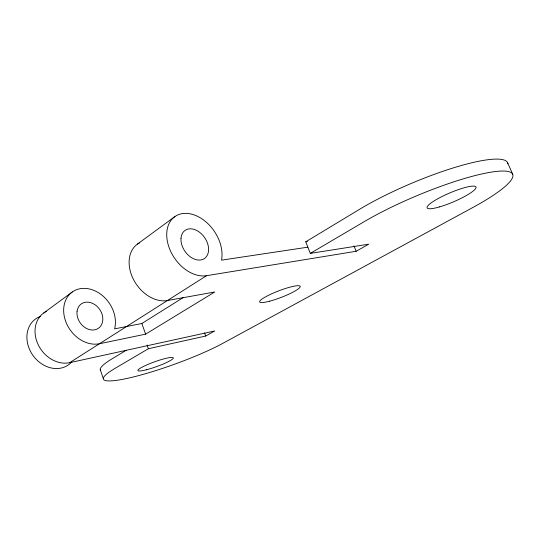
<?xml version="1.0" encoding="UTF-8"?>
<svg xmlns="http://www.w3.org/2000/svg" width="540" height="540" viewBox="0 0 540 540"><rect width="100%" height="100%" fill="white"/><g stroke="black" fill="none" stroke-linecap="round" stroke-linejoin="round"><path stroke-width="0.81" d="M43.767 312.95L72.333 291.958M137.498 244.06L174.886 216.574M46.379 311.391A28.573 23.463 54.3 0 0 37.895 344.068A28.573 23.463 54.3 0 0 69.674 362.678L206.516 275.697L356.164 251.269L368.726 244.195L310.318 253.388L305.741 241.819L359.417 209.392A96.471 18.454 -22.9 0 1 454.383 167.569A96.471 18.454 -22.9 0 1 507.85 163.843M139.482 242.845A32.582 23.983 55.4 0 0 133.063 278.633A32.582 23.983 55.4 0 0 167.474 300.517L214.765 291.978L145.611 334.152L99.468 343.737A29.795 23.693 54.7 0 1 64.064 315.245A29.795 23.693 54.7 0 1 90.531 289.251A29.795 23.693 54.7 0 1 114.602 328.874L141.851 323.5L183.6 297.331M126.191 350.291L111.767 359.006A71.78 10.847 -19.8 0 0 100.629 370.595M69.674 362.678L214.697 330.966L205.72 336.029L148.385 348.732L114.986 368.395A71.915 10.186 -19.9 0 0 130.181 377.723A71.915 10.186 -19.9 0 0 222.872 343.305L473.128 207.34A96.721 17.348 -22.8 0 0 494.505 171.659A96.721 17.348 -22.8 0 0 364.406 221.542L310.318 253.388M307.834 247.178L221.522 260.152A34.182 24.003 55.6 0 0 193.759 214.772A34.182 24.003 55.6 0 0 167.508 241.967A34.182 24.003 55.6 0 0 206.516 275.697M305.741 241.819L307.388 241.576M507.512 162.594L512.703 174.17M353.997 245.923L356.164 251.269M204.599 332.951L205.72 336.029M141.851 323.5L145.611 334.152M147.062 344.972L148.385 348.732M100.231 369.549L103.309 378.608M71.496 362.164A28.222 23.382 54.2 0 1 32.427 354.645A28.222 23.382 54.2 0 1 40.709 316.339M181.001 238.262A17.091 11.995 55.6 0 0 200.691 259.976A17.091 11.995 55.6 0 0 202.635 235.076A17.091 11.995 55.6 0 0 181.001 238.262M439.682 206.861A26.595 4.813 -23.1 0 0 476.077 187.252A26.595 4.813 -23.1 0 0 438.899 198.146A26.595 4.813 -23.1 0 0 439.682 206.861M269.737 301.165A21.708 3.497 -21 0 0 300.226 286.598A21.708 3.497 -21 0 0 269.791 294.671A21.708 3.497 -21 0 0 269.737 301.165M146.414 369.779A18.772 2.592 -19.7 0 0 173.293 358.047A18.772 2.592 -19.7 0 0 147.103 364.77A18.772 2.592 -19.7 0 0 146.414 369.779M77.072 311.229A14.897 11.84 54.7 0 0 94.716 329.832A14.897 11.84 54.7 0 0 97.862 307.179A14.897 11.84 54.7 0 0 77.072 311.229"/></g></svg>
